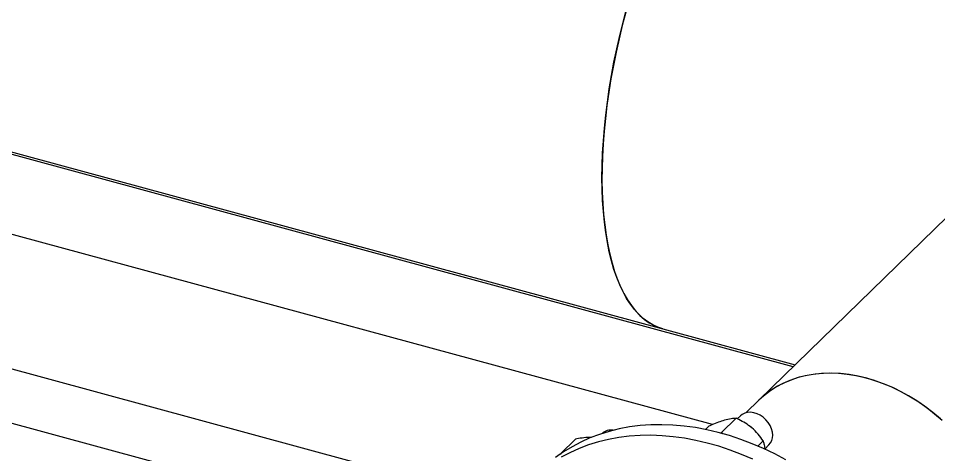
# Model space of a CAD drawing. Header units: inches. Extents: x 0.9 to 37.1, y -8.4 to 11.7.
# Drawn here: x 3.517 to 3.7224, y 0.4443 to 0.5418 of the extents above; entities that cross this region are included whole.
import ezdxf

# ---------------------------------------------------------------- set-up
doc = ezdxf.new("R2010")
doc.units = ezdxf.units.IN
doc.header["$MEASUREMENT"] = 0

msp = doc.modelspace()

# ---------------------------------------------------------------- linework, layer by layer
at = {"color": 7, "linetype": 'Continuous', "lineweight": 25}
for p, q in [((3.689993334177595, 0.4639627073662054), (3.356389189478681, 0.5546291656232264)), ((3.671919569475127, 0.4510171172404434), (3.342077985744323, 0.5406609920482613)), ((3.461855449101258, 0.5265004677889817), (3.660849526478678, 0.4724181414850998)), ((3.626805561202568, 0.4331737821424699), (3.317952217822174, 0.5171135029466374)), ((3.618066119545964, 0.4234167498410915), (3.318101521913755, 0.5049407000136846)), ((3.730737219120082, 0.5037299881316066), (3.682327795986982, 0.4564809070942298)), ((3.660849526478678, 0.4724181414850998), (3.690421902623922, 0.4643810033081937)), ((3.682327795986981, 0.4564809070942298), (3.679477571599273, 0.4536990007141593)), ((3.673935263913249, 0.4492484454974106), (3.67720456234091, 0.4524393809877845)), ((3.678178835373981, 0.4529950735743671), (3.67747695697594, 0.4523100187408021)), ((3.670377611298323, 0.4499355128523566), (3.671161038509447, 0.4507001618274847)), ((3.67364159994321, 0.4491639342060475), (3.673935263913249, 0.4492484454974106)), ((3.673935263913249, 0.4492484454974106), (3.674230509655486, 0.449002996067235)), ((3.638057562541008, 0.4445961057219225), (3.641326860968669, 0.4477870412122964)), ((3.682040913008705, 0.4462369232514614), (3.683248086172372, 0.4474151612668047)), ((3.68361339872765, 0.4455629517720613), (3.684545172757515, 0.4464723917900634)), ((3.638013687784963, 0.4444493323895267), (3.638057562541008, 0.4445961057219225)), ((3.638057562541008, 0.4445961057219225), (3.638222727057114, 0.4445941096311171))]:
    msp.add_line(p, q, dxfattribs=at)
at = {"color": 7, "linetype": 'Continuous', "lineweight": 25, "flags": 128}
for points in [[(3.647274083692103, 0.5062512514338491), (3.647307644025953, 0.5089322870227634), (3.647408252343293, 0.5116730279149516), (3.647575690748911, 0.5144675382759416), (3.647809596608504, 0.5173097658185644), (3.648109463334068, 0.5201935549108614), (3.648474641481046, 0.5231126599078129), (3.648904340154891, 0.5260607586780126), (3.649397628723958, 0.5290314662959985), (3.64995343883505, 0.5320183488705784), (3.650570566727233, 0.535014937479206), (3.651247675838914, 0.5380147421782264), (3.651983299702533, 0.5410112660586494), (3.652775845120607, 0.5439980193170071)], [(3.652572464167379, 0.5432526012456612), (3.651793992972306, 0.5402627978300718), (3.651072853327912, 0.5372648448079335), (3.650410607062086, 0.5342652350779166), (3.649808688452773, 0.5312704651267521), (3.649268401121645, 0.5282870209592883), (3.648790915210755, 0.5253213640512466), (3.648377264848259, 0.5223799173551064), (3.648028345908731, 0.5194690513894189), (3.647744914072899, 0.5165950704416828), (3.647527583191005, 0.513764198914661), (3.647376823953346, 0.5109825678457114), (3.647292962870858, 0.5082562016283235), (3.647276181567973, 0.5055910049646252), (3.647326516389256, 0.5029927500771119), (3.647443858320693, 0.5004670642072981), (3.647627953225789, 0.4980194174283658), (3.647878402395974, 0.4956551107982031), (3.648194663414114, 0.4933792648784946), (3.648576051329268, 0.4911968086447229), (3.649021740140138, 0.4891124688111081), (3.649530764584005, 0.4871307595935951), (3.650102022227271, 0.485255972933068), (3.650734275853087, 0.4834921691999609), (3.651426156140887, 0.4818431684004016), (3.652176164632035, 0.4803125419029274), (3.652982676975148, 0.4789036047036963), (3.653843946444082, 0.4776194082469436), (3.654758107720953, 0.4764627338162339), (3.655723180935998, 0.475436086510819), (3.656737075955533, 0.4745416898201519), (3.657797596908717, 0.473781480808303), (3.658902446943317, 0.4731571059187105), (3.660049233200186, 0.4726699174083515), (3.660849526478678, 0.4724181414850998)], [(3.660849526478678, 0.4724181414850998), (3.659758739439293, 0.4727787905084095), (3.658622207850025, 0.4733003861832059), (3.657528219418497, 0.4739588579240882), (3.656479143480047, 0.4747527796278919), (3.655477252099551, 0.4756804318369952), (3.654524715150642, 0.4767398054632798), (3.653623595616243, 0.4779286061393689), (3.652775845120606, 0.4792442591877176), (3.651983299702533, 0.4806839151967882), (3.651247675838914, 0.482244456192244), (3.650570566727233, 0.4839225023897848), (3.64995343883505, 0.4857144195150096), (3.649397628723957, 0.4876163266744439), (3.648904340154891, 0.4896241047606916), (3.648474641481046, 0.4917334053735037), (3.648109463334068, 0.4939396602374455), (3.647809596608504, 0.4962380910957644), (3.647575690748911, 0.4986237200590292), (3.647408252343293, 0.5010913803861299), (3.647307644025953, 0.5036357276742895), (3.647274083692103, 0.5062512514338491)], [(3.722814140242423, 0.452286660845312), (3.721113297013219, 0.4537245170316379), (3.719350862447126, 0.4550703634120592), (3.717534228807201, 0.4563185550391416), (3.715671015686256, 0.4574638565634243), (3.713769038047632, 0.4585014641922931), (3.71183627344653, 0.4594270258387593), (3.709880828569371, 0.4602366593756213), (3.707910905231532, 0.4609269689184591), (3.705934765976092, 0.4614950590691494), (3.703960699417843, 0.4619385470601755), (3.701996985477968, 0.4622555727487797), (3.70005186065517, 0.4624448064190503), (3.698133483478934, 0.4625054543592105), (3.69624990028982, 0.4624372621907227), (3.694409011490315, 0.4622405159352398), (3.692618538407798, 0.4619160408149318), (3.69088599090861, 0.4614651977912161), (3.689218635899067, 0.4608898778564131), (3.687623466845525, 0.4601924941022674), (3.686107174441354, 0.4593759715986018), (3.684676118543848, 0.4584437351245583), (3.683336301498767, 0.4573996948038845), (3.682327795986981, 0.4564809070942298)], [(3.706428930367505, 0.4613646337694706), (3.704453568458447, 0.4618394672541508), (3.702486491903724, 0.4621882540115486), (3.700535951306011, 0.4624095311087911), (3.698610127910438, 0.4625023704328339), (3.696717099289596, 0.4624663825832873), (3.694864805463394, 0.4623017185056995), (3.693061015595858, 0.4620090688584363), (3.691313295408553, 0.4615896611158214), (3.68962897544732, 0.4610452544196822), (3.68801512033542, 0.4603781322008969), (3.686478499142046, 0.4595910926018917), (3.685025556990497, 0.4586874367402611), (3.683662388025089, 0.4576709548627317), (3.682394709850199, 0.4565459104475494), (3.682327795986982, 0.4564809070942298)], [(3.723228885287689, 0.4519135188840497), (3.721544565326456, 0.4533734497298928), (3.719796845139151, 0.4547428432680994), (3.717993055271615, 0.4560159557862719), (3.716140761445413, 0.4571874474080714), (3.714247732824571, 0.4582524044905143), (3.712321909428997, 0.459206360233498), (3.710371368831285, 0.4600453134151129), (3.708404292276561, 0.4607657451741588), (3.706428930367505, 0.4613646337694706)], [(3.685392555401517, 0.4486383151934213), (3.685327782783378, 0.4493534267640301), (3.685135546774199, 0.4500807616797662), (3.68482202599749, 0.4507969427979845), (3.684397297268979, 0.4514789514682696), (3.683875011719469, 0.4521048673708005), (3.683271956036258, 0.4526545730534637), (3.682607512925201, 0.4531104005233202), (3.681903038134594, 0.4534576991104313), (3.68118117406385, 0.45368530635245), (3.680465122018154, 0.4537859067653417), (3.679777896499425, 0.4537562669690619), (3.679141585501285, 0.4535973396110506), (3.678576640582774, 0.45331423274736), (3.678178835373981, 0.4529950735743671)], [(3.688299347016715, 0.4431437838293979), (3.685840835442122, 0.4444557648429813), (3.683352052875077, 0.4456554395741718), (3.680839286196341, 0.4467397775404807), (3.678308882872623, 0.447706039610098), (3.675767234922327, 0.4485517849211762), (3.673220762768759, 0.4492748770476583), (3.670675899021584, 0.4498734893960775), (3.668139072227488, 0.4503461098196889), (3.665616690631122, 0.4506915444382855), (3.663115125987308, 0.4509089206540408), (3.660640697465444, 0.4509976893557678), (3.658199655686726, 0.4509576263060225), (3.655798166934541, 0.4507888327075447), (3.653442297577896, 0.4504917349476142), (3.651137998747248, 0.4500670835209571), (3.648891091301428, 0.4495159511339312), (3.646707251123649, 0.4488397299947783), (3.644591994783731, 0.4480401282967833), (3.642550665602768, 0.4471191659032314), (3.640588420155432, 0.4460791692450571), (3.638710215244024, 0.4449227654440783), (3.636920795377157, 0.4436528756766581)], [(3.6809213477244, 0.4432829968303994), (3.678408581045664, 0.4443673347967085), (3.675878177721946, 0.4453335968663259), (3.67333652977165, 0.4461793421774038), (3.670790057618082, 0.446902434303886), (3.668245193870906, 0.4475010466523052), (3.665708367076811, 0.4479736670759168), (3.663185985480444, 0.4483191016945135), (3.660684420836631, 0.4485364779102684), (3.658209992314767, 0.4486252466119957), (3.655768950536049, 0.4485851835622501), (3.653367461783864, 0.4484163899637726), (3.651011592427219, 0.4481192922038422), (3.648707293596571, 0.4476946407771848), (3.646460386150751, 0.447143508390159), (3.644276545972972, 0.4464672872510059), (3.642161289633053, 0.445667685553011), (3.64011996045209, 0.4447467231594593), (3.638157715004755, 0.4437067265012846)]]:
    msp.add_lwpolyline(points, dxfattribs=at)
at = {"color": 7, "linetype": 'Continuous', "lineweight": 25}
for centre, radius, start, end in [((3.649301770366876, 0.4467332269941129), 0.003056400319319082, 80.94550565862411, 131.1523742070341), ((3.682435275574717, 0.4485465791845261), 0.002958702328611398, 315.4889887968451, 1.77676834896159)]:
    msp.add_arc(centre, radius, start, end, dxfattribs=at)
for points, knots in [([(3.674608173826547, 0.4519849488877948), (3.674169290226709, 0.4518475190561226), (3.673275663296268, 0.4515676931554197), (3.672083578033884, 0.4510933934616823), (3.671369354477148, 0.4507889563194697), (3.671161038509447, 0.4507001618274847)], [0, 0, 0, 0, 0.406044674543666, 0.8267623950146988, 0.9999999999999999, 0.9999999999999999, 0.9999999999999999, 0.9999999999999999]), ([(3.67720456234091, 0.4524393809877845), (3.676846562044208, 0.4524132293419089), (3.676117521194475, 0.4523599734694798), (3.675157966144435, 0.4521426169885834), (3.674622674333871, 0.4519891073079396), (3.674608173826547, 0.4519849488877948)], [0, 0, 0, 0, 0.4841952181635469, 0.9860273763411641, 1, 1, 1, 1]), ([(3.68065169765801, 0.4503424486074546), (3.680212814058172, 0.450678090125977), (3.67931918712773, 0.4513615020831266), (3.678127101865345, 0.4520078911537078), (3.67741287830861, 0.452341947522922), (3.67720456234091, 0.4524393809877845)], [0, 0, 0, 0, 0.406044674543668, 0.8267623950146986, 0.9999999999999999, 0.9999999999999999, 0.9999999999999999, 0.9999999999999999]), ([(3.683248086172372, 0.4474151612668047), (3.68289008587567, 0.4479146568132637), (3.682161045025936, 0.4489318421647365), (3.681201489975899, 0.4498839339577271), (3.680666198165333, 0.4503303555046226), (3.68065169765801, 0.4503424486074546)], [0, 0, 0, 0, 0.4841952181635483, 0.9860273763411681, 1, 1, 1, 1]), ([(3.644959233099148, 0.4481549147510185), (3.644524913469199, 0.4481454720181821), (3.643584930407278, 0.4481250354357386), (3.642334282031, 0.4479580848892254), (3.641554343789646, 0.447825664087669), (3.641326860968669, 0.4477870412122964)], [0, 0, 0, 0, 0.3782618007937348, 0.8186590271320014, 1, 1, 1, 1]), ([(3.683248086172372, 0.4474151612668047), (3.683310056111246, 0.4471890011748048), (3.68345667113113, 0.4466539277668242), (3.683589597895124, 0.4460406172032466), (3.683611492747269, 0.445601203414712), (3.68361339872765, 0.4455629517720613)], [0, 0, 0, 0, 0.4006173618950692, 0.9478228242215367, 1, 1, 1, 1])]:
    msp.add_open_spline(points, degree=3, knots=knots, dxfattribs=at)

doc.saveas('drawing.dxf')
